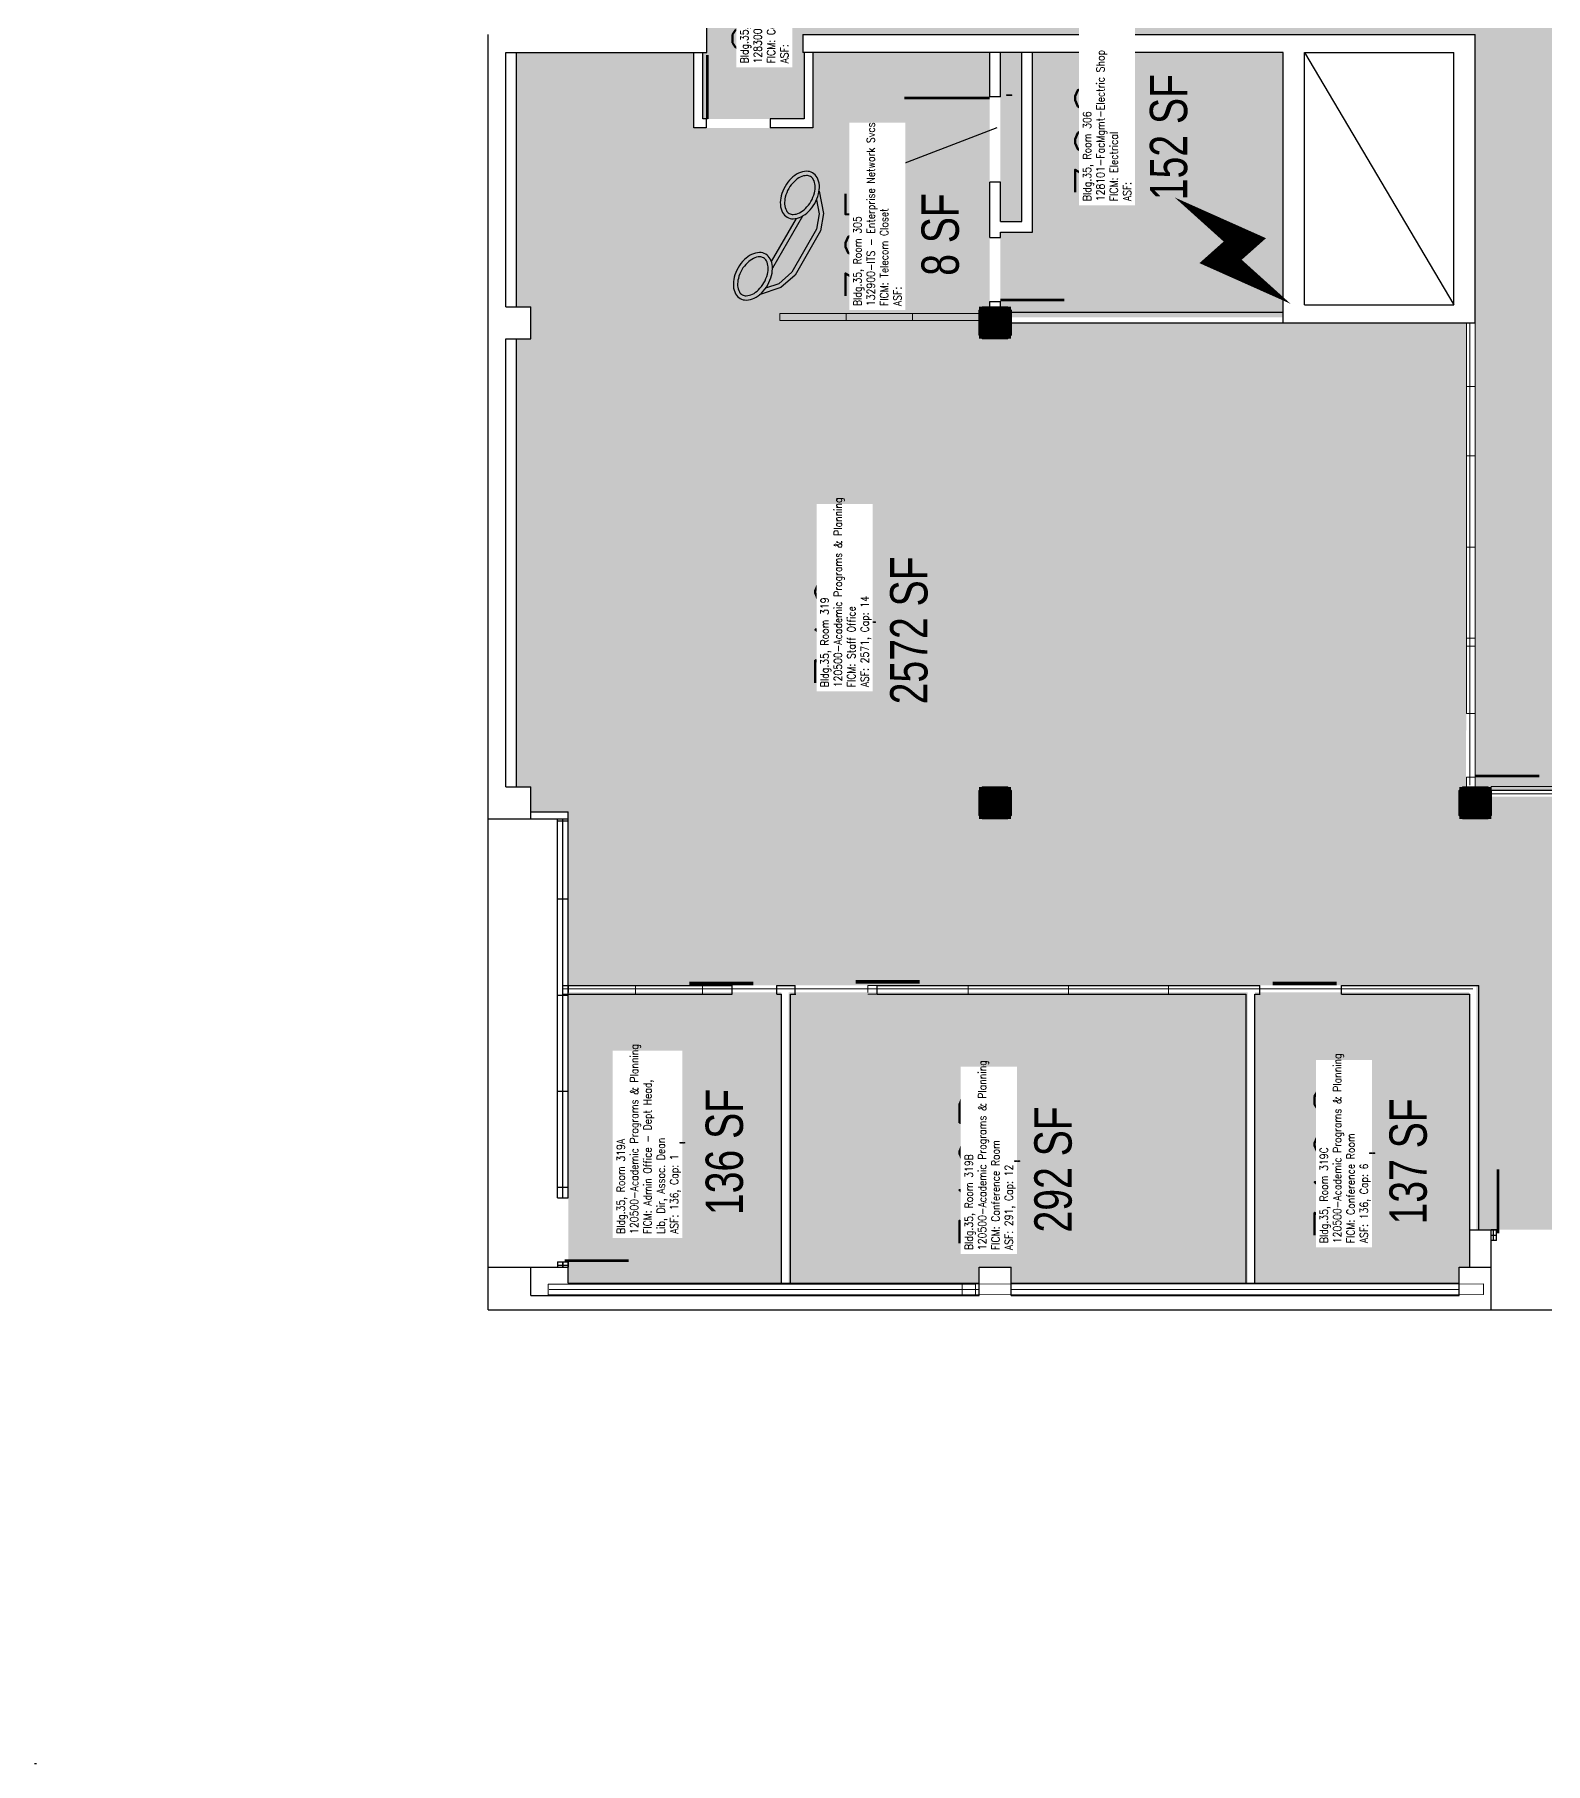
# Model space of a CAD drawing. Header units: inches. Extents: x 0 to 3525, y 0 to 2715.
# Drawn here: x 0 to 849, y 0 to 972 of the extents above; entities that cross this region are included whole.
import ezdxf
from ezdxf.enums import TextEntityAlignment as Align

# ---------------------------------------------------------------- set-up
doc = ezdxf.new("R2010")
doc.units = ezdxf.units.IN
doc.header["$LTSCALE"] = 10
doc.header["$MEASUREMENT"] = 0
doc.layers.get('0').update_dxf_attribs({"linetype": 'CONTINUOUS'})
for name, color, linetype in [('A-DOOR', 2, 'CONTINUOUS'), ('A-FLOR', 3, 'CONTINUOUS'), ('A-GLAZ', 1, 'CONTINUOUS'), ('A-GLAZ-SILL', 2, 'CONTINUOUS'), ('A-IDEN-ICON', 4, 'CONTINUOUS'), ('A-IDEN-RNUM', 7, 'CONTINUOUS'), ('A-IDEN-SNUM', 4, 'CONTINUOUS'), ('A-IDEN-VNUM', 4, 'CONTINUOUS'), ('A-ROOF', 2, 'CONTINUOUS'), ('A-SWAL', 5, 'CONTINUOUS'), ('A-WALL', 5, 'CONTINUOUS'), ('A-WALL-PATT', 7, 'CONTINUOUS'), ('AREA-TEXT', 3, 'CONTINUOUS'), ('Rooms-Category-Color', 7, 'CONTINUOUS'), ('Rooms-College-Color', 7, 'CONTINUOUS'), ('Rooms-Department-Color', 7, 'CONTINUOUS'), ('Rooms-Division-Color', 7, 'CONTINUOUS'), ('Rooms-Information', 7, 'CONTINUOUS')]:
    doc.layers.add(name, color=color, linetype=linetype)
doc.styles.add('AREA', font='arial.ttf', dxfattribs={"width": 0.75, "height": 21})
doc.styles.add('ROOMSNUMBER', font='TXT.SHX', dxfattribs={"height": 0.03})
doc.styles.add('ROOMVNUMBER', font='simplex.shx', dxfattribs={"width": 0.85})

# ---------------------------------------------------------------- blocks, each defined once
blk = doc.blocks.new('CPELECT')
blk.add_lwpolyline([(0.0623, 0.0629, 0, 0.03, 0), (0.0105, -0.0168, 0.03, 0.03, 0), (-0.0105, 0.0068, 0.03, 0, 0), (-0.0623, -0.0729, 0.03, 0, 0)], format="xyseb")
blk = doc.blocks.new('CPPHONE')
for p, q in [((0.0096, 0.0252), (-0.0196, -0.0252)), ((0.0169, 0.0279), (-0.0182, -0.0329))]:
    blk.add_line(p, q)
for points in [[(0.0288, 0.0786, 0.139889), (0.0216, 0.0804, 0.107118), (0.0122, 0.0781, 0.079812), (0.0039, 0.0722, 0.067459), (-0.0035, 0.0626, 0.067459), (-0.008, 0.0515, 0.079812), (-0.009, 0.0413, 0.107118), (-0.0064, 0.032, 0.139889), (-0.0012, 0.0267, 0.139889), (0.0061, 0.0248, 0.107118), (0.0155, 0.0272, 0.079812), (0.0238, 0.0331, 0.067459), (0.0312, 0.0426, 0.067459), (0.0357, 0.0538, 0.079812), (0.0367, 0.0639, 0.107118), (0.034, 0.0732, 0.139889)], [(0.0263, 0.0743, 0.139889), (0.0218, 0.0754, 0.107118), (0.0144, 0.0736, 0.079812), (0.0074, 0.0686, 0.067459), (0.0008, 0.0601, 0.067459), (-0.0032, 0.0502, 0.079812), (-0.004, 0.0417, 0.107118), (-0.0019, 0.0344, 0.139889), (0.0013, 0.031, 0.139889), (0.0059, 0.0298, 0.107118), (0.0133, 0.0317, 0.079812), (0.0203, 0.0367, 0.067459), (0.0268, 0.0451, 0.067459), (0.0309, 0.055, 0.079812), (0.0317, 0.0636, 0.107118), (0.0296, 0.0709, 0.139889)], [(-0.0262, -0.0167, 0.139889), (-0.0334, -0.0148, 0.107118), (-0.0428, -0.0172, 0.079812), (-0.0511, -0.0231, 0.067459), (-0.0585, -0.0326, 0.067459), (-0.063, -0.0438, 0.079812), (-0.064, -0.0539, 0.107118), (-0.0614, -0.0632, 0.139889), (-0.0562, -0.0686, 0.139889), (-0.0489, -0.0704, 0.107118), (-0.0395, -0.0681, 0.079812), (-0.0312, -0.0622, 0.067459), (-0.0238, -0.0526, 0.067459), (-0.0193, -0.0415, 0.079812), (-0.0183, -0.0313, 0.107118), (-0.021, -0.022, 0.139889)], [(-0.0287, -0.021, 0.139889), (-0.0332, -0.0198, 0.107118), (-0.0406, -0.0217, 0.079812), (-0.0476, -0.0267, 0.067459), (-0.0542, -0.0351, 0.067459), (-0.0582, -0.045, 0.079812), (-0.059, -0.0536, 0.107118), (-0.0569, -0.0609, 0.139889), (-0.0537, -0.0643, 0.139889), (-0.0491, -0.0654, 0.107118), (-0.0417, -0.0636, 0.079812), (-0.0347, -0.0586, 0.067459), (-0.0282, -0.0501, 0.067459), (-0.0241, -0.0402, 0.079812), (-0.0233, -0.0317, 0.107118), (-0.0254, -0.0244, 0.139889)]]:
    blk.add_lwpolyline(points, format="xyb", close=True)
for points in [[(0.0364, 0.0572), (0.0417, 0.0308), (0.0382, 0.0108), (0.0082, -0.0411), (-0.0083, -0.0558), (-0.0338, -0.0645)], [(0.0334, 0.047), (0.0366, 0.0307), (0.0334, 0.0126), (0.0043, -0.0379), (-0.0109, -0.0514), (-0.0265, -0.0567)]]:
    blk.add_lwpolyline(points)
blk = doc.blocks.new('COL')
at = {"layer": 'A-SWAL'}
blk.add_lwpolyline([(9, 7), (9, -7), (7, -9), (-7, -9), (-9, -7), (-9, 7), (-7, 9), (7, 9)], close=True, dxfattribs=at)
at = {"layer": 'A-WALL-PATT', "const_width": 18}
blk.add_lwpolyline([(0, 9), (0, -9)], dxfattribs=at)

msp = doc.modelspace()

# ---------------------------------------------------------------- hatches: boundary and pattern name
at = {"layer": 'Rooms-Category-Color', "true_color": 0x99d7b2}
msp.add_hatch(color=253, dxfattribs=at).paths.add_polyline_path([(1077, 547.2), (1077, 672), (1077, 801), (1073, 801), (1071, 803), (1071, 810), (1050, 810), (1050, 1566), (2352, 1566), (2352, 810), (2328, 810), (2328, 543), (1899, 543), (1899, 533), (1897, 531), (1893, 531), (1893, 300), (2422, 300), (2422, 378), (2430, 378), (2430, 279), (2439, 279), (2439, 263), (2691, 263), (2691, 279), (2709, 279), (2709, 486), (2700, 486), (2700, 972), (2808, 972), (2808, 1458), (2700, 1458), (2700, 1566), (2700, 1728), (2710, 1728), (2710, 1635), (2808, 1635), (2916, 1635), (2967, 1635), (2973, 1635), (3048, 1635), (3048, 1882), (3048, 1890), (3085, 1890), (3085, 1893), (3085, 2052), (3085, 2160), (3085, 2260), (3048, 2260), (3048, 2268), (3048, 2421), (3048, 2529), (2708, 2529), (2708, 2427), (2708, 2421), (2708, 2322), (2700, 2322), (2700, 2328), (2700, 2422), (2541, 2422), (2535, 2422), (2519, 2422), (2518, 2422), (2507, 2422), (2483, 2422), (2482, 2422), (2471, 2422), (2436, 2422), (2430, 2422), (2430, 2322), (2422, 2322), (2422, 2529), (1088, 2529), (1088, 2322), (1080, 2322), (1080, 2422), (1074, 2422), (921, 2422), (915, 2422), (899, 2422), (898, 2422), (894.38, 2422), (863, 2422), (862, 2422), (858.38, 2422), (810, 2422), (810, 2325), (810, 2322), (802, 2322), (802, 2421), (802, 2427), (802, 2529), (540, 2529), (300, 2529), (300, 2439), (300, 2435), (300, 2421), (300, 2331), (300, 2323), (270, 2323), (270, 2169), (279, 2169), (279, 2163), (300, 2163), (435, 2163), (435, 2107), (435, 2071), (435, 1837), (435, 1801), (435, 1785), (492, 1785), (528, 1785), (537, 1785), (543, 1785), (543, 1772), (543, 1736), (543, 1623), (554, 1623), (559, 1623), (590, 1623), (595, 1623), (645, 1623), (651, 1623), (655, 1623), (691, 1623), (702, 1623), (702, 1620), (806, 1620), (807, 1620), (810, 1620), (810, 1461), (810, 1350), (810, 1305.53), (810, 1263.53), (810, 1188.62), (810, 1146.62), (810, 957.63), (810, 810), (810, 549), (817, 549), (818.99, 547.15), (1076.74, 547.2)])
at = {"layer": 'Rooms-Category-Color', "true_color": 0xadadad}
for points in [[(810, 1078), (798, 1078), (792, 1078), (755, 1078), (720, 1078), (719, 1078), (714, 1078), (702, 1078), (684, 1078), (648, 1078), (636, 1078), (636, 1090), (549, 1090), (549, 1078), (531, 1078), (525, 1078), (523, 1078), (495, 1078), (489, 1078), (487, 1078), (485, 1078), (449, 1078), (438, 1078), (432, 1078), (402, 1078), (396, 1078), (378, 1078), (378, 1044), (378, 1026), (378, 962), (375.69, 962), (375.69, 924.56), (432.59, 924.56), (432.59, 962), (432, 962), (432, 972), (810, 972)], [(555, 867), (555, 962), (543, 962), (543, 937), (543, 867)], [(543, 858), (543, 861), (561, 861), (561, 962), (565, 962), (569, 962), (702, 962), (702, 816), (702, 813), (543, 813), (543, 822)]]:
    msp.add_hatch(color=253, dxfattribs=at).paths.add_polyline_path(points)
at = {"layer": 'Rooms-Category-Color', "true_color": 0xfa9ba3}
for points in [[(804.86, 549), (804.94, 810), (537, 810), (537, 822), (537, 858), (537, 937), (537, 962), (518, 962), (514, 962), (467, 962), (437.59, 962), (437.59, 919.56), (370.69, 919.56), (370.69, 962), (271, 962), (271, 819), (279, 819), (279, 816), (279, 810), (279, 801), (271, 801), (271, 549), (279, 549), (279, 543), (279, 537), (279, 535), (300, 535), (300, 531), (300, 437.46), (810.56, 437.46), (810.56, 300), (819, 300), (969, 300), (975, 300), (1077, 300), (1083, 300), (1292.27, 300), (1292.27, 423.97), (1454.07, 423.97), (1454.07, 543.29), (819, 543.45), (819, 533), (817, 531), (803, 531), (801, 533), (801, 547), (803, 549)], [(300, 270), (419.92, 270), (419.92, 433.45), (300, 433.45)], [(423.93, 270), (531, 270), (531, 279), (549, 279), (549, 270), (682.09, 270), (682.09, 433.45), (423.93, 433.45)], [(686.1, 270), (801, 270), (801, 279), (807, 279), (806.55, 433.45), (686.1, 433.45)]]:
    msp.add_hatch(color=241, dxfattribs=at).paths.add_polyline_path(points)
at = {"layer": 'Rooms-College-Color', "true_color": 0x80bc67}
for points in [[(1077, 547.2), (1077, 672), (1077, 801), (1073, 801), (1071, 803), (1071, 810), (1050, 810), (1050, 1566), (2352, 1566), (2352, 810), (2328, 810), (2328, 543), (1899, 543), (1899, 533), (1897, 531), (1893, 531), (1893, 300), (2422, 300), (2422, 378), (2430, 378), (2430, 279), (2439, 279), (2439, 263), (2691, 263), (2691, 279), (2709, 279), (2709, 486), (2700, 486), (2700, 972), (2808, 972), (2808, 1458), (2700, 1458), (2700, 1566), (2700, 1728), (2710, 1728), (2710, 1635), (2808, 1635), (2916, 1635), (2967, 1635), (2973, 1635), (3048, 1635), (3048, 1882), (3048, 1890), (3085, 1890), (3085, 1893), (3085, 2052), (3085, 2160), (3085, 2260), (3048, 2260), (3048, 2268), (3048, 2421), (3048, 2529), (2708, 2529), (2708, 2427), (2708, 2421), (2708, 2322), (2700, 2322), (2700, 2328), (2700, 2422), (2541, 2422), (2535, 2422), (2519, 2422), (2518, 2422), (2507, 2422), (2483, 2422), (2482, 2422), (2471, 2422), (2436, 2422), (2430, 2422), (2430, 2322), (2422, 2322), (2422, 2529), (1088, 2529), (1088, 2322), (1080, 2322), (1080, 2422), (1074, 2422), (921, 2422), (915, 2422), (899, 2422), (898, 2422), (894.38, 2422), (863, 2422), (862, 2422), (858.38, 2422), (810, 2422), (810, 2325), (810, 2322), (802, 2322), (802, 2421), (802, 2427), (802, 2529), (540, 2529), (300, 2529), (300, 2439), (300, 2435), (300, 2421), (300, 2331), (300, 2323), (270, 2323), (270, 2169), (279, 2169), (279, 2163), (300, 2163), (435, 2163), (435, 2107), (435, 2071), (435, 1837), (435, 1801), (435, 1785), (492, 1785), (528, 1785), (537, 1785), (543, 1785), (543, 1772), (543, 1736), (543, 1623), (554, 1623), (559, 1623), (590, 1623), (595, 1623), (645, 1623), (651, 1623), (655, 1623), (691, 1623), (702, 1623), (702, 1620), (806, 1620), (807, 1620), (810, 1620), (810, 1461), (810, 1350), (810, 1305.53), (810, 1263.53), (810, 1188.62), (810, 1146.62), (810, 957.63), (810, 810), (810, 549), (817, 549), (818.99, 547.15), (1076.74, 547.2)], [(804.86, 549), (804.94, 810), (537, 810), (537, 822), (537, 858), (537, 937), (537, 962), (518, 962), (514, 962), (467, 962), (437.59, 962), (437.59, 919.56), (370.69, 919.56), (370.69, 962), (271, 962), (271, 819), (279, 819), (279, 816), (279, 810), (279, 801), (271, 801), (271, 549), (279, 549), (279, 543), (279, 537), (279, 535), (300, 535), (300, 531), (300, 437.46), (810.56, 437.46), (810.56, 300), (819, 300), (969, 300), (975, 300), (1077, 300), (1083, 300), (1292.27, 300), (1292.27, 423.97), (1454.07, 423.97), (1454.07, 543.29), (819, 543.45), (819, 533), (817, 531), (803, 531), (801, 533), (801, 547), (803, 549)]]:
    msp.add_hatch(color=83, dxfattribs=at).paths.add_polyline_path(points)
at = {"layer": 'Rooms-College-Color', "true_color": 0xadadad}
for points in [[(810, 1078), (798, 1078), (792, 1078), (755, 1078), (720, 1078), (719, 1078), (714, 1078), (702, 1078), (684, 1078), (648, 1078), (636, 1078), (636, 1090), (549, 1090), (549, 1078), (531, 1078), (525, 1078), (523, 1078), (495, 1078), (489, 1078), (487, 1078), (485, 1078), (449, 1078), (438, 1078), (432, 1078), (402, 1078), (396, 1078), (378, 1078), (378, 1044), (378, 1026), (378, 962), (375.69, 962), (375.69, 924.56), (432.59, 924.56), (432.59, 962), (432, 962), (432, 972), (810, 972)], [(555, 867), (555, 962), (543, 962), (543, 937), (543, 867)], [(543, 858), (543, 861), (561, 861), (561, 962), (565, 962), (569, 962), (702, 962), (702, 816), (702, 813), (543, 813), (543, 822)]]:
    msp.add_hatch(color=253, dxfattribs=at).paths.add_polyline_path(points)
at = {"layer": 'Rooms-College-Color', "true_color": 0xffff64}
for points in [[(300, 270), (419.92, 270), (419.92, 433.45), (300, 433.45)], [(423.93, 270), (531, 270), (531, 279), (549, 279), (549, 270), (682.09, 270), (682.09, 433.45), (423.93, 433.45)], [(686.1, 270), (801, 270), (801, 279), (807, 279), (806.55, 433.45), (686.1, 433.45)]]:
    msp.add_hatch(color=51, dxfattribs=at).paths.add_polyline_path(points)
at = {"layer": 'Rooms-Department-Color', "true_color": 0x62f98f}
for points in [[(1077, 547.2), (1077, 672), (1077, 801), (1073, 801), (1071, 803), (1071, 810), (1050, 810), (1050, 1566), (2352, 1566), (2352, 810), (2328, 810), (2328, 543), (1899, 543), (1899, 533), (1897, 531), (1893, 531), (1893, 300), (2422, 300), (2422, 378), (2430, 378), (2430, 279), (2439, 279), (2439, 263), (2691, 263), (2691, 279), (2709, 279), (2709, 486), (2700, 486), (2700, 972), (2808, 972), (2808, 1458), (2700, 1458), (2700, 1566), (2700, 1728), (2710, 1728), (2710, 1635), (2808, 1635), (2916, 1635), (2967, 1635), (2973, 1635), (3048, 1635), (3048, 1882), (3048, 1890), (3085, 1890), (3085, 1893), (3085, 2052), (3085, 2160), (3085, 2260), (3048, 2260), (3048, 2268), (3048, 2421), (3048, 2529), (2708, 2529), (2708, 2427), (2708, 2421), (2708, 2322), (2700, 2322), (2700, 2328), (2700, 2422), (2541, 2422), (2535, 2422), (2519, 2422), (2518, 2422), (2507, 2422), (2483, 2422), (2482, 2422), (2471, 2422), (2436, 2422), (2430, 2422), (2430, 2322), (2422, 2322), (2422, 2529), (1088, 2529), (1088, 2322), (1080, 2322), (1080, 2422), (1074, 2422), (921, 2422), (915, 2422), (899, 2422), (898, 2422), (894.38, 2422), (863, 2422), (862, 2422), (858.38, 2422), (810, 2422), (810, 2325), (810, 2322), (802, 2322), (802, 2421), (802, 2427), (802, 2529), (540, 2529), (300, 2529), (300, 2439), (300, 2435), (300, 2421), (300, 2331), (300, 2323), (270, 2323), (270, 2169), (279, 2169), (279, 2163), (300, 2163), (435, 2163), (435, 2107), (435, 2071), (435, 1837), (435, 1801), (435, 1785), (492, 1785), (528, 1785), (537, 1785), (543, 1785), (543, 1772), (543, 1736), (543, 1623), (554, 1623), (559, 1623), (590, 1623), (595, 1623), (645, 1623), (651, 1623), (655, 1623), (691, 1623), (702, 1623), (702, 1620), (806, 1620), (807, 1620), (810, 1620), (810, 1461), (810, 1350), (810, 1305.53), (810, 1263.53), (810, 1188.62), (810, 1146.62), (810, 957.63), (810, 810), (810, 549), (817, 549), (818.99, 547.15), (1076.74, 547.2)], [(804.86, 549), (804.94, 810), (537, 810), (537, 822), (537, 858), (537, 937), (537, 962), (518, 962), (514, 962), (467, 962), (437.59, 962), (437.59, 919.56), (370.69, 919.56), (370.69, 962), (271, 962), (271, 819), (279, 819), (279, 816), (279, 810), (279, 801), (271, 801), (271, 549), (279, 549), (279, 543), (279, 537), (279, 535), (300, 535), (300, 531), (300, 437.46), (810.56, 437.46), (810.56, 300), (819, 300), (969, 300), (975, 300), (1077, 300), (1083, 300), (1292.27, 300), (1292.27, 423.97), (1454.07, 423.97), (1454.07, 543.29), (819, 543.45), (819, 533), (817, 531), (803, 531), (801, 533), (801, 547), (803, 549)], [(300, 270), (419.92, 270), (419.92, 433.45), (300, 433.45)], [(423.93, 270), (531, 270), (531, 279), (549, 279), (549, 270), (682.09, 270), (682.09, 433.45), (423.93, 433.45)], [(686.1, 270), (801, 270), (801, 279), (807, 279), (806.55, 433.45), (686.1, 433.45)]]:
    msp.add_hatch(color=91, dxfattribs=at).paths.add_polyline_path(points)
at = {"layer": 'Rooms-Department-Color', "true_color": 0xacacac}
for points in [[(810, 1078), (798, 1078), (792, 1078), (755, 1078), (720, 1078), (719, 1078), (714, 1078), (702, 1078), (684, 1078), (648, 1078), (636, 1078), (636, 1090), (549, 1090), (549, 1078), (531, 1078), (525, 1078), (523, 1078), (495, 1078), (489, 1078), (487, 1078), (485, 1078), (449, 1078), (438, 1078), (432, 1078), (402, 1078), (396, 1078), (378, 1078), (378, 1044), (378, 1026), (378, 962), (375.69, 962), (375.69, 924.56), (432.59, 924.56), (432.59, 962), (432, 962), (432, 972), (810, 972)], [(555, 867), (555, 962), (543, 962), (543, 937), (543, 867)], [(543, 858), (543, 861), (561, 861), (561, 962), (565, 962), (569, 962), (702, 962), (702, 816), (702, 813), (543, 813), (543, 822)]]:
    msp.add_hatch(color=253, dxfattribs=at).paths.add_polyline_path(points)
at = {"layer": 'Rooms-Division-Color', "true_color": 0x62f98f}
for points in [[(1077, 547.2), (1077, 672), (1077, 801), (1073, 801), (1071, 803), (1071, 810), (1050, 810), (1050, 1566), (2352, 1566), (2352, 810), (2328, 810), (2328, 543), (1899, 543), (1899, 533), (1897, 531), (1893, 531), (1893, 300), (2422, 300), (2422, 378), (2430, 378), (2430, 279), (2439, 279), (2439, 263), (2691, 263), (2691, 279), (2709, 279), (2709, 486), (2700, 486), (2700, 972), (2808, 972), (2808, 1458), (2700, 1458), (2700, 1566), (2700, 1728), (2710, 1728), (2710, 1635), (2808, 1635), (2916, 1635), (2967, 1635), (2973, 1635), (3048, 1635), (3048, 1882), (3048, 1890), (3085, 1890), (3085, 1893), (3085, 2052), (3085, 2160), (3085, 2260), (3048, 2260), (3048, 2268), (3048, 2421), (3048, 2529), (2708, 2529), (2708, 2427), (2708, 2421), (2708, 2322), (2700, 2322), (2700, 2328), (2700, 2422), (2541, 2422), (2535, 2422), (2519, 2422), (2518, 2422), (2507, 2422), (2483, 2422), (2482, 2422), (2471, 2422), (2436, 2422), (2430, 2422), (2430, 2322), (2422, 2322), (2422, 2529), (1088, 2529), (1088, 2322), (1080, 2322), (1080, 2422), (1074, 2422), (921, 2422), (915, 2422), (899, 2422), (898, 2422), (894.38, 2422), (863, 2422), (862, 2422), (858.38, 2422), (810, 2422), (810, 2325), (810, 2322), (802, 2322), (802, 2421), (802, 2427), (802, 2529), (540, 2529), (300, 2529), (300, 2439), (300, 2435), (300, 2421), (300, 2331), (300, 2323), (270, 2323), (270, 2169), (279, 2169), (279, 2163), (300, 2163), (435, 2163), (435, 2107), (435, 2071), (435, 1837), (435, 1801), (435, 1785), (492, 1785), (528, 1785), (537, 1785), (543, 1785), (543, 1772), (543, 1736), (543, 1623), (554, 1623), (559, 1623), (590, 1623), (595, 1623), (645, 1623), (651, 1623), (655, 1623), (691, 1623), (702, 1623), (702, 1620), (806, 1620), (807, 1620), (810, 1620), (810, 1461), (810, 1350), (810, 1305.53), (810, 1263.53), (810, 1188.62), (810, 1146.62), (810, 957.63), (810, 810), (810, 549), (817, 549), (818.99, 547.15), (1076.74, 547.2)], [(804.86, 549), (804.94, 810), (537, 810), (537, 822), (537, 858), (537, 937), (537, 962), (518, 962), (514, 962), (467, 962), (437.59, 962), (437.59, 919.56), (370.69, 919.56), (370.69, 962), (271, 962), (271, 819), (279, 819), (279, 816), (279, 810), (279, 801), (271, 801), (271, 549), (279, 549), (279, 543), (279, 537), (279, 535), (300, 535), (300, 531), (300, 437.46), (810.56, 437.46), (810.56, 300), (819, 300), (969, 300), (975, 300), (1077, 300), (1083, 300), (1292.27, 300), (1292.27, 423.97), (1454.07, 423.97), (1454.07, 543.29), (819, 543.45), (819, 533), (817, 531), (803, 531), (801, 533), (801, 547), (803, 549)], [(300, 270), (419.92, 270), (419.92, 433.45), (300, 433.45)], [(423.93, 270), (531, 270), (531, 279), (549, 279), (549, 270), (682.09, 270), (682.09, 433.45), (423.93, 433.45)], [(686.1, 270), (801, 270), (801, 279), (807, 279), (806.55, 433.45), (686.1, 433.45)]]:
    msp.add_hatch(color=91, dxfattribs=at).paths.add_polyline_path(points)
at = {"layer": 'Rooms-Division-Color', "true_color": 0xadadad}
for points in [[(810, 1078), (798, 1078), (792, 1078), (755, 1078), (720, 1078), (719, 1078), (714, 1078), (702, 1078), (684, 1078), (648, 1078), (636, 1078), (636, 1090), (549, 1090), (549, 1078), (531, 1078), (525, 1078), (523, 1078), (495, 1078), (489, 1078), (487, 1078), (485, 1078), (449, 1078), (438, 1078), (432, 1078), (402, 1078), (396, 1078), (378, 1078), (378, 1044), (378, 1026), (378, 962), (375.69, 962), (375.69, 924.56), (432.59, 924.56), (432.59, 962), (432, 962), (432, 972), (810, 972)], [(555, 867), (555, 962), (543, 962), (543, 937), (543, 867)], [(543, 858), (543, 861), (561, 861), (561, 962), (565, 962), (569, 962), (702, 962), (702, 816), (702, 813), (543, 813), (543, 822)]]:
    msp.add_hatch(color=253, dxfattribs=at).paths.add_polyline_path(points)

# ---------------------------------------------------------------- linework, layer by layer
at = {"layer": 'A-DOOR'}
for points in [[(378.32, 924.56, 1.5, 1.5, 0), (378.32, 960.56, 0, 0, 0), (379.07, 960.56, 0, 0, -0.414214), (413.57, 923.06, 0, 0, -0.414214)], [(378.32, 924.56, 1.5, 1.5, 0), (378.32, 960.56, 0, 0, 0), (379.07, 960.56, 0, 0, -0.414214), (413.57, 923.06, 0, 0, -0.414214)], [(537, 936.25, 1.5, 1.5, 0), (489, 936.25, 0, 0, 0), (489, 935.5, 0, 0, 0.414214), (538.5, 889, 0, 0, 0.414214)], [(543, 822.75, 1.5, 1.5, 0), (579, 822.75, 0, 0, 0), (579, 823.5, 0, 0, 0.414214), (541.5, 858, 0, 0, 0.414214)], [(810, 555.09, 1.5, 1.5, 0), (846, 555.09, 0, 0, 0), (846, 555.84, 0, 0, 0.40259), (810, 590.35, 0, 0, 0.414214)], [(822.75, 298, 1.5, 1.5, 0), (822.75, 334, 0, 0, 0), (823.5, 334, 0, 0, -0.414214), (858, 296.5, 0, 0, -0.414214)], [(298, 282.75, 1.5, 1.5, 0), (334, 282.75, 0, 0, 0), (334, 283.5, 0, 0, 0.414214), (296.5, 318, 0, 0, 0.414214)]]:
    msp.add_lwpolyline(points, format="xyseb", dxfattribs=at)
at = {"layer": 'A-DOOR', "const_width": 2}
for points in [[(368.12, 438.5), (380.12, 438.5), (392.12, 438.5), (404.12, 438.5)], [(461.68, 439.48), (473.68, 439.48), (485.68, 439.48), (497.68, 439.48)], [(696.12, 438.5), (708.12, 438.5), (720.12, 438.5), (732.12, 438.5)]]:
    msp.add_lwpolyline(points, dxfattribs=at)
at = {"layer": 'A-FLOR'}
msp.add_line((714, 962), (798, 820), dxfattribs=at)
at = {"layer": 'A-GLAZ'}
for p, q in [((811.54, 547.15), (1340.99, 547.15)), ((294, 530), (300, 530)), ((297, 318), (297, 531)), ((294, 486), (300, 486)), ((294, 432), (300, 432)), ((294, 378), (300, 378)), ((294, 324), (300, 324)), ((819, 297), (822, 297)), ((820, 300), (820, 294)), ((297, 279), (297, 282)), ((297, 282), (297, 279)), ((300, 280), (294, 280))]:
    msp.add_line(p, q, dxfattribs=at)
at = {"layer": 'A-GLAZ', "lineweight": 0}
for points in [[(806.95, 735.12), (806.95, 810)], [(806.87, 550.04), (806.87, 735.12)], [(1070.56, 547.15), (818.99, 547.15)], [(296.82, 435.45), (808.55, 435.45)], [(289.27, 266.43), (531, 266.43)], [(549, 266.43), (801, 266.43)]]:
    msp.add_lwpolyline(points, dxfattribs=at)
at = {"layer": 'A-GLAZ-SILL'}
for p, q in [((294, 318), (294, 531)), ((300, 318), (300, 531)), ((819, 300), (822, 300)), ((822, 300), (819, 300)), ((822, 294), (819, 294)), ((294, 282), (294, 279)), ((300, 279), (300, 282)), ((300, 282), (300, 279))]:
    msp.add_line(p, q, dxfattribs=at)
at = {"layer": 'A-GLAZ-SILL', "lineweight": 0}
for points in [[(456.29, 815.18), (418.95, 815.18), (418.95, 811.24), (456.29, 811.24), (456.29, 815.18)], [(493.63, 815.18), (456.29, 815.18), (456.29, 811.24), (493.63, 811.24), (493.63, 815.18)], [(530.97, 815.18), (493.63, 815.18), (493.63, 811.24), (530.97, 811.24), (530.97, 815.18)], [(810, 774.15), (810, 810), (805, 810), (805, 774.15), (808.96, 774.15)], [(810, 735.12), (810, 774.15), (805, 774.15), (805, 735.12), (808.96, 735.12)], [(810, 683.81), (810, 735.12), (805, 735.12), (805, 683.81), (808.88, 683.81)], [(810, 632.58), (810, 683.81), (805, 683.81), (805, 632.58), (808.88, 632.58)], [(810, 628.17), (810, 632.58), (805, 632.58), (805, 628.17), (810, 628.17)], [(810, 550.04), (810, 628.17), (805, 628.17), (805, 590.35), (810, 590.35)], [(810, 549), (810, 554.45), (805, 554.45), (805, 549), (810, 549)], [(860.19, 549.16), (818.99, 549.16), (818.99, 545.15), (860.19, 545.15), (860.19, 549.16)], [(300.27, 432.46), (337.85, 432.46), (337.85, 437.46), (300.27, 437.46), (300.27, 433.45)], [(337.85, 432.46), (375.43, 432.46), (375.43, 437.46), (337.85, 437.46), (337.85, 433.45)], [(468.5, 432.46), (524.86, 432.46), (524.86, 437.46), (468.5, 437.46), (468.5, 433.45)], [(524.86, 432.46), (581.23, 432.46), (581.23, 437.46), (524.86, 437.46), (524.86, 433.45)], [(581.23, 432.46), (637.6, 432.46), (637.6, 437.46), (581.23, 437.46), (581.23, 433.45)], [(288.79, 263.38), (528.96, 263.38), (528.96, 269.4), (288.79, 269.4), (288.79, 263.38)], [(521.49, 263.38), (814.58, 263.7), (814.58, 269.72), (521.49, 269.4), (521.49, 263.38)]]:
    msp.add_lwpolyline(points, dxfattribs=at)
at = {"layer": 'A-IDEN-VNUM'}
msp.add_line((476.39, 894.89), (541.17, 919.79), dxfattribs=at)
at = {"layer": 'A-ROOF'}
for p, q in [((255, 279), (255, 531)), ((810, 255), (1611, 255))]:
    msp.add_line(p, q, dxfattribs=at)
at = {"layer": 'A-WALL'}
for p, q in [((378, 962), (378, 990)), ((255, 531), (255, 972)), ((432, 972), (432, 962)), ((432, 972), (810, 972)), ((810, 810), (810, 972)), ((265, 819), (265, 962)), ((265, 962), (378, 962)), ((271, 819), (271, 962)), ((370.69, 919.56), (370.69, 962)), ((375.69, 924.56), (375.69, 962)), ((702, 962), (432, 962)), ((432.59, 962), (432.59, 924.56)), ((437.59, 962), (437.59, 919.56)), ((537, 937), (537, 962)), ((543, 937), (543, 962)), ((555, 867), (555, 962)), ((561, 861), (561, 962)), ((702, 810), (702, 962)), ((714, 820), (714, 962)), ((714, 962), (798, 962)), ((798, 820), (798, 962)), ((543, 937), (537, 937)), ((378.32, 924.56), (375.69, 924.56)), ((377.59, 924.56), (377.59, 919.56)), ((432.59, 924.56), (413.59, 924.56)), ((413.59, 924.56), (413.59, 919.56)), ((377.59, 919.56), (370.69, 919.56)), ((437.59, 919.56), (413.59, 919.56)), ((543, 889), (537, 889)), ((537, 858), (537, 889)), ((543, 867), (543, 889)), ((543, 867), (555, 867)), ((537, 858), (543, 858)), ((543, 861), (561, 861)), ((543, 858), (543, 861)), ((265, 819), (279, 819)), ((279, 801), (279, 819)), ((537, 822), (543, 822)), ((537, 819), (537, 822)), ((543, 819), (543, 822)), ((714, 820), (798, 820)), ((549, 816), (702, 816)), ((549, 810), (702, 810)), ((702, 810), (810, 810)), ((265, 549), (265, 801)), ((265, 801), (279, 801)), ((271, 549), (271, 801)), ((265, 549), (279, 549)), ((279, 531), (279, 549)), ((279, 535), (300, 535)), ((300, 531), (300, 535)), ((255, 531), (279, 531)), ((279, 531), (300, 531)), ((297, 437.46), (392.12, 437.46)), ((392.12, 432.46), (392.12, 437.46)), ((417.31, 437.46), (427.66, 437.46)), ((417.31, 432.46), (417.31, 437.46)), ((427.66, 432.46), (427.66, 437.46)), ((473.68, 437.46), (688.85, 437.46)), ((473.68, 432.46), (473.68, 437.46)), ((688.85, 432.46), (688.85, 437.46)), ((734.87, 437.46), (812, 437.46)), ((734.87, 432.46), (734.87, 437.46)), ((734.87, 432.46), (734.87, 437.46)), ((812, 300), (812, 437.46)), ((297, 432.46), (392.12, 432.46)), ((417.31, 432.46), (419.92, 432.46)), ((419.92, 270), (419.92, 432.46)), ((424.92, 432.46), (427.92, 432.46)), ((424.92, 270), (424.92, 432.46)), ((473.68, 432.46), (681.1, 432.46)), ((681.1, 270), (681.1, 432.46)), ((686.1, 270), (686.1, 432.46)), ((686.1, 432.46), (689.1, 432.46)), ((734.87, 432.46), (807, 432.46)), ((807, 300), (807, 432.46)), ((294, 318), (300, 318)), ((807, 300), (819, 300)), ((807, 279), (807, 300)), ((819, 279), (819, 300)), ((822, 294), (822, 300)), ((294, 282), (300, 282)), ((255, 255), (255, 279)), ((255, 279), (279, 279)), ((279, 279), (300, 279)), ((279, 263), (279, 279)), ((300, 270), (300, 279)), ((531, 279), (549, 279)), ((531, 263), (531, 279)), ((549, 263), (549, 279)), ((801, 279), (819, 279)), ((801, 263), (801, 279)), ((819, 255), (819, 279)), ((279, 263), (531, 263)), ((300, 270), (531, 270)), ((549, 270), (801, 270)), ((549, 263), (801, 263)), ((255, 255), (819, 255)), ((0, 0), (1, 0)), ((0, 0), (1, 0))]:
    msp.add_line(p, q, dxfattribs=at)

# ---------------------------------------------------------------- block references
at = {"xscale": 0.9999999962747097, "yscale": 0.9999999962747097, "zscale": 0.9999999962747097}
for p in [(540, 810), (540, 540), (810, 540)]:
    msp.add_blockref('COL', p, dxfattribs=at)
at = {"layer": 'A-IDEN-ICON', "xscale": 480, "yscale": 480, "zscale": 480}
for name, p, rotation in [('CPPHONE', (423.61, 856.55), 359.999999968984), ('CPELECT', (671.21, 850.51), 89.99999996931751)]:
    msp.add_blockref(name, p, dxfattribs=dict(at, rotation=rotation))

# ---------------------------------------------------------------- texts
at = {"layer": 'A-IDEN-RNUM', "style": 'ROOMSNUMBER'}
msp.add_text('0305-00', height=0.36, rotation=360, dxfattribs=at).set_placement((548, 938), align=Align.MIDDLE)
for s, p in [('0306-00', (600.73, 912.1)), ('0319-00', (471.29, 641.68)), ('0319-A0', (364.18, 348.99)), ('0319-C0', (752, 343.14)), ('0319-B0', (552.35, 338.64))]:
    msp.add_text(s, height=0.36, rotation=360, dxfattribs=at).set_placement(p, align=Align.MIDDLE_CENTER)
at = {"layer": 'A-IDEN-SNUM', "style": 'ROOMSNUMBER'}
msp.add_text('0350030500', height=0.36, rotation=360, dxfattribs=at).set_placement((548, 938), align=Align.MIDDLE)
for s, p in [('0350030600', (600.73, 912.1)), ('0350031900', (471.29, 641.68)), ('03500319A0', (364.18, 348.99)), ('03500319C0', (752, 343.14)), ('03500319B0', (552.35, 338.64))]:
    msp.add_text(s, height=0.36, rotation=360, dxfattribs=at).set_placement(p, align=Align.MIDDLE_CENTER)
at = {"layer": 'A-IDEN-VNUM', "style": 'ROOMVNUMBER', "width": 0.85}
for s, p in [('C302', (408.05, 1003.56)), ('306', (600.73, 912.1)), ('319', (454.7, 636.28)), ('319A', (347.6, 343.59)), ('319C', (735.41, 337.73)), ('319B', (535.76, 333.23))]:
    msp.add_text(s, height=31.5, rotation=90, dxfattribs=at).set_placement(p, align=Align.MIDDLE_CENTER)
msp.add_text('305', height=31.5, rotation=90, dxfattribs=at).set_placement((471.63, 853.79), align=Align.MIDDLE)
at = {"layer": 'AREA-TEXT', "style": 'AREA', "width": 0.75}
for s, p in [('152 SF', (637.53, 914.35)), ('8 SF', (509.13, 859.62)), ('2572 SF', (491.51, 637.03)), ('136 SF', (387.78, 343.76)), ('137 SF', (772.22, 338.48)), ('292 SF', (572.57, 333.98))]:
    msp.add_text(s, height=21, rotation=90, dxfattribs=at).set_placement(p, align=Align.MIDDLE_CENTER)

# ---------------------------------------------------------------- next in the draw order: texts
at = {"layer": 'Rooms-Information', "char_height": 4.5, "width": 100.8, "attachment_point": 7, "rotation": 90, "style": 'ROOMVNUMBER', "bg_fill": 3, "box_fill_scale": 1.5, "bg_fill_color": 256, "bg_fill_true_color": 13158600, "bg_fill_transparency": 0}
for s, insert in [('Bldg.35, Room C302^M^J128300-FacMgmt-Custodial Services^M^JFICM: Corridor / Circulation^M^JASF: ', (423.8, 955.75)), ('Bldg.35, Room 306^M^J128101-FacMgmt-Electric Shop^M^JFICM: Electrical^M^JASF: ', (616.48, 878.32)), ('Bldg.35, Room 305^M^J132900-ITS - Enterprise Network Svcs^M^JFICM: Telecom Closet^M^JASF: ', (487.38, 819.36)), ('Bldg.35, Room 319^M^J120500-Academic Programs & Planning^M^JFICM: Staff Office^M^JASF: 2571, Cap: 14', (470.45, 605.04)), ('Bldg.35, Room 319A^M^J120500-Academic Programs & Planning^M^JFICM: Admin Office - Dept Head, Lib, Dir, Assoc. Dean^M^JASF: 136, Cap: 1', (363.35, 297.69)), ('Bldg.35, Room 319C^M^J120500-Academic Programs & Planning^M^JFICM: Conference Room^M^JASF: 136, Cap: 6', (751.16, 292.47)), ('Bldg.35, Room 319B^M^J120500-Academic Programs & Planning^M^JFICM: Conference Room^M^JASF: 291, Cap: 12', (551.51, 288.6))]:
    msp.add_mtext(s, dxfattribs=dict(at, insert=insert))

doc.saveas('drawing.dxf')
